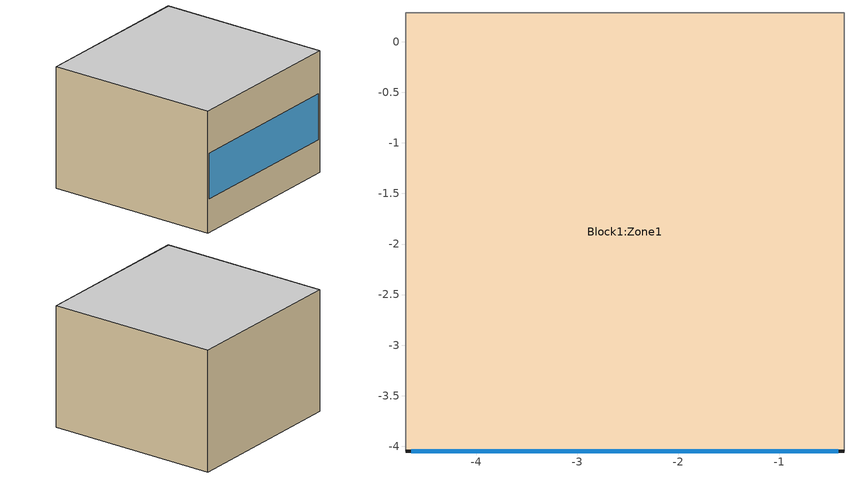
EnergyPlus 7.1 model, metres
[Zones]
Block1:Zone1
 floor adiabatic (Internal Floor): -0.36,-4.05 -4.7,-4.05 -4.7,0.29 -0.36,0.29 z0
 wall outside (Exterior Wall): -4.7,-4.05 -0.36,-4.05 z0:3.05
 wall adiabatic (Internal Wall): -0.36,-4.05 -0.36,0.29 -4.7,0.29 -4.7,-4.05 z0:3.05
 window (Window): -4.64,-4.05 -0.42,-4.05 z0.84:1.99
 ceiling adiabatic (Internal Ceiling): -4.7,-4.05 -0.36,-4.05 -0.36,0.29 -4.7,0.29 z3.05
[Building]
M51-Q25: North Axis {deg}=0; Terrain=Suburbs; Loads Convergence Tolerance Value=0.04; Temperature Convergence Tolerance Value {deltaC}=0.4; Solar Distribution=FullInteriorAndExterior; Maximum Number of Warmup Days=50; Minimum Number of Warmup Days=6
[SizingPeriod:WeatherFileConditionType] Day of Week for Start Day=Monday; Use Weather File Daylight Saving Period=Yes; Use Weather File Rain and Snow Indicators=Yes
Name | Period Selection
Summer Extreme Weather File | SummerExtreme
Winter Extreme Weather File | WinterExtreme
[Site:GroundTemperature:BuildingSurface]
20.03, 20.03, 20.13, 20.3, 20.43, 20.52, 20.62, 20.77, 20.78, 20.55, 20.44, 20.2
[Material]
Name | Roughness | Thickness {m} | Conductivity {W/m-K} | Density {kg/m3} | Specific Heat {J/kg-K} | Thermal Absorptance | Solar Absorptance | Visible Absorptance
Fabral  L15 Liner Wall Panel (24 Gauge) | Rough | 0.00056 | 0.1442 | 7824 | 0.500001 | 0.9 | 0.7 | 0.7
1/2 inch fiberboard sheathing | Rough | 0.0127 | 0.07 | 400 | 1.3 | 0.9 | 0.6 | 0.6
R17 Energy Shield Contiguous Wall Insulation | MediumRough | 0.0721106 | 0.0240814 | 45.0006 | 1470 | 0.9 | 0.6 | 0.6
5/8 Gypsam | Rough | 0.0159 | 0.16 | 800 | 1.09 | 0.9 | 0.4 | 0.4
Ceiling Tiles | Rough | 0.0008 | 0.056 | 380 | 1000 | 0.9 | 0.5 | 0.5
Flooring Tiles | Rough | 0.0100076 | 0.14 | 650 | 1200 | 0.9 | 0.78 | 0.78
BioPCM | Smooth | 0.0034 | 0.2 | 860 | 1620 | 0.99999 | 1 | 1
[WindowMaterial:SimpleGlazingSystem]
NonRes Fixed Assembly Window: U-Factor {W/m2-K}=3; Solar Heat Gain Coefficient=0.4
[MaterialProperty:PhaseChange]
BioPCM: Temperature Coefficient for Thermal Conductivity {W/m-K2}=0; Temperature 1 {C}=-20; Enthalpy 1 {J/kg}=0.1; Temperature 2 {C}=0; Enthalpy 2 {J/kg}=8; Temperature 3 {C}=10; Enthalpy 3 {J/kg}=19290; Temperature 4 {C}=15; Enthalpy 4 {J/kg}=27240; Temperature 5 {C}=20; Enthalpy 5 {J/kg}=36990; Temperature 6 {C}=23; Enthalpy 6 {J/kg}=42867; Temperature 7 {C}=24; Enthalpy 7 {J/kg}=56221; Temperature 8 {C}=24.5; Enthalpy 8 {J/kg}=83245; Temperature 9 {C}=25; Enthalpy 9 {J/kg}=133649; Temperature 10 {C}=25.5; Enthalpy 10 {J/kg}=201879; Temperature 11 {C}=26; Enthalpy 11 {J/kg}=236860; Temperature 12 {C}=28; Enthalpy 12 {J/kg}=247994; Temperature 13 {C}=32; Enthalpy 13 {J/kg}=254449; Temperature 14 {C}=35; Enthalpy 14 {J/kg}=257761; Temperature 15 {C}=45; Enthalpy 15 {J/kg}=266724; Temperature 16 {C}=100; Enthalpy 16 {J/kg}=322285
[Construction]
Exterior Wall: Fabral  L15 Liner Wall Panel (24 Gauge), 1/2 inch fiberboard sheathing, R17 Energy Shield Contiguous Wall Insulation, BioPCM, 5/8 Gypsam
Internal Floor: Flooring Tiles
Internal Ceiling: Ceiling Tiles
Internal Wall: 5/8 Gypsam
Window: NonRes Fixed Assembly Window
[HeatBalanceSettings:ConductionFiniteDifference]
Difference Scheme=FullyImplicitFirstOrder; Space Discretization Constant=3; Relaxation Factor=1; Inside Face Surface Temperature Convergence Criteria=0.002
[Zone]
Block1:Zone1: Type=1; Multiplier=1; Ceiling Height {m}=autocalculate; Volume {m3}=autocalculate
[People]
People Block1:Zone1: Zone or ZoneList=Block1:Zone1; Number of People Schedule=People; Number of People Calculation Method=Area/Person; Zone Floor Area per Person {m2/person}=18.58; Fraction Radiant=0.3; Sensible Heat Fraction=autocalculate; Activity Level Schedule=Activity Schedule; Carbon Dioxide Generation Rate {m3/s-W}=3.82E-8; Enable ASHRAE 55 Comfort Warnings=No; Mean Radiant Temperature Calculation Type=ZoneAveraged; Work Efficiency Schedule=Work efficiency; Clothing Insulation Schedule=Clothing Schedule; Air Velocity Schedule=AirVelocitySchedule; Thermal Comfort Model 1 Type=Fanger; Thermal Comfort Model 2 Type=AdaptiveASH55; Thermal Comfort Model 3 Type=AdaptiveCEN15251
[Lights]
Perimeter_bot_ZN_4_Lights: Zone or ZoneList=Block1:Zone1; Schedule=Lighting Sched; Design Level Calculation Method=Watts/Area; Watts per Zone Floor Area {W/m2}=10.5; Return Air Fraction=0; Fraction Radiant=0.42; Fraction Visible=0.18; Fraction Replaceable=0; Return Air Fraction Calculated from Plenum Temperature=No
[ElectricEquipment]
Equipment gain: Zone or ZoneList=Block1:Zone1; Schedule=Office Equip Sched; Design Level Calculation Method=Watts/Area; Watts per Zone Floor Area {W/m2}=11.77; Fraction Radiant=0.2; Fraction Lost=0
[ZoneInfiltration:DesignFlowRate]
Design Infiltration: Zone or ZoneList=Block1:Zone1; Schedule=On; Design Flow Rate Calculation Method=Flow/zone; Design Flow Rate {m3/s}=0.048506; Constant Term Coefficient=1; Temperature Term Coefficient=0; Velocity Term Coefficient=0; Velocity Squared Term Coefficient=0
[DesignSpecification:OutdoorAir]
SZ DSOA West Zone: Outdoor Air Method=flow/person; Outdoor Air Flow per Person {m3/s-person}=0.00944; Outdoor Air Flow per Zone Floor Area {m3/s-m2}=0; Outdoor Air Flow per Zone {m3/s}=0
[Sizing:Zone]
Block1:Zone1: Zone Cooling Design Supply Air Temperature {C}=13; Zone Heating Design Supply Air Temperature {C}=50; Zone Cooling Design Supply Air Humidity Ratio {kgWater/kgDryAir}=0.008; Zone Heating Design Supply Air Humidity Ratio {kgWater/kgDryAir}=0.008; Design Specification Outdoor Air Object=SZ DSOA West Zone; Cooling Design Air Flow Method=DesignDay; Cooling Design Air Flow Rate {m3/s}=0; Heating Design Air Flow Method=DesignDay; Heating Design Air Flow Rate {m3/s}=0
[ZoneControl:Thermostat]
Zone 1 Thermostat: Zone or ZoneList=Block1:Zone1; Control Type Schedule=Zone Control Type Sched; Control 1=Heating Setpoint with SB; Control 2=Cooling Setpoint with SB; Control 3=DualSetpoint
[ZoneControl:Thermostat:ThermalComfort]
Zone 2 Comfort Control: Zone or ZoneList=Block1:Zone1; Averaging Method=PeopleAverage; Minimum Dry-Bulb Temperature Setpoint {C}=12.8; Maximum Dry-Bulb Temperature Setpoint {C}=40; Thermal Comfort Control Type Schedule=Zone Comfort Control Type Sched; Thermal Comfort Control 1=Dual Comfort Setpoint
[ThermostatSetpoint:SingleHeating]
Heating Setpoint with SB: Setpoint Temperature Schedule=Heating Setpoints
[ThermostatSetpoint:SingleCooling]
Cooling Setpoint with SB: Setpoint Temperature Schedule=Cooling Setpoints
[ThermostatSetpoint:DualSetpoint]
DualSetpoint: Heating Setpoint Temperature Schedule=Heating Setpoints; Cooling Setpoint Temperature Schedule=Cooling Setpoints
[ThermostatSetpoint:ThermalComfort:Fanger:DualSetpoint]
Dual Comfort Setpoint: Fanger Thermal Comfort Heating Schedule=Heating PMV Setpoints; Fanger Thermal Comfort Cooling Schedule=Cooling PMV Setpoints
[ZoneHVAC:IdealLoadsAirSystem]
Zone1Air: Maximum Heating Supply Air Temperature {C}=50; Minimum Cooling Supply Air Temperature {C}=13; Maximum Heating Supply Air Humidity Ratio {kgWater/kgDryAir}=0.009; Minimum Cooling Supply Air Humidity Ratio {kgWater/kgDryAir}=0.009; Heating Limit=LimitFlowRate; Maximum Heating Air Flow Rate {m3/s}=autosize; Cooling Limit=LimitFlowRate; Maximum Cooling Air Flow Rate {m3/s}=autosize; Heating Availability Schedule=HeatingAvailSched; Cooling Availability Schedule=CoolingAvailSched; Dehumidification Control Type=ConstantSupplyHumidityRatio; Humidification Control Type=ConstantSupplyHumidityRatio
[Zone equipment]
Block1:Zone1: Zone1Air
[ComponentCost:LineItem]
BioPCM M51 Retail Cost: Type=Cost; Line Item Type=Construction; Item=Exterior Wall; Cost per Area {$/m2}=40.51
[Schedule:Compact]
HeatingAvailSched; CoolingAvailSched; On: Through: 12/31, For: AllDays, Until: 24:00, 1
People: Through: 31 Dec, For: Weekdays SummerDesignDay, Until: 07:00, 0, Until: 08:00, 0.25, Until: 09:00, 0.5, Until: 12:00, 1, Until: 14:00, 0.75, Until: 17:00, 1, Until: 18:00, 0.5, Until: 19:00, 0.25, Until: 24:00, 0, For: Weekends, Until: 24:00, 0, For: Holidays, Until: 24:00, 0, For: WinterDesignDay AllOtherDays, Until: 24:00, 0
Activity Schedule: Through: 12/31, For: AllDays, Until: 24:00, 110.7
Clothing Schedule: Through: 4/1, For: AllDays, Until: 24:00, 1, Through: 9/30, For: AllDays, Until: 24:00, .5, Through: 12/31, For: AllDays, Until: 24:00, 1
Work efficiency: Through: 12/31, For: AllDays, Until: 24:00, 0
AirVelocitySchedule: Through: 12/31, For: AllDays, Until: 24:00, .137
Lighting Sched: Through: 12/31, For: Weekdays, Until: 05:00, 0.05, Until: 07:00, 0.1, Until: 08:00, 0.3, Until: 17:00, 0.9, Until: 18:00, 0.7, Until: 20:00, 0.5, Until: 22:00, 0.3, Until: 23:00, 0.1, Until: 24:00, 0.05, For: Saturday, Until: 06:00, 0.05, Until: 08:00, 0.1, Until: 14:00, 0.5, Until: 17:00, 0.15, Until: 24:00, 0.05, For: SummerDesignDay, Until: 24:00, 1, For: WinterDesignDay, Until: 24:00, 0, For: AllOtherDays, Until: 24:00, 0.05
Office Equip Sched: Through: 12/31, For: Weekdays, Until: 08:00, 0.4, Until: 12:00, 0.9, Until: 13:00, 0.8, Until: 17:00, 0.9, Until: 18:00, 0.8, Until: 20:00, 0.6, Until: 22:00, 0.5, Until: 24:00, 0.4, For: Saturday, Until: 06:00, 0.3, Until: 08:00, 0.4, Until: 14:00, 0.5, Until: 17:00, 0.35, Until: 24:00, 0.3, For: SummerDesignDay, Until: 24:00, 1, For: WinterDesignDay, Until: 24:00, 0, For: AllOtherDays, Until: 24:00, 0.3
Zone Comfort Control Type Sched: Through: 12/31, For: AllDays, Until: 24:00, 4
Heating PMV Setpoints: Through: 12/31, For: AllDays, Until:  7:00, -1, Until: 17:00, -0.3, Until: 24:00, -1
Cooling PMV Setpoints: Through: 12/31, For: AllDays, Until:  7:00, 1, Until: 17:00, 0.3, Until: 24:00, 1
Cooling Setpoints: Through: 12/31, For: SummerDesignDay, Until: 8:00, 27, Until: 18:00, 24, Until: 24:00, 27, For: WinterDesignDay, Until: 24:00, 27, For: AllOtherDays, Until: 8:00, 27, Until: 18:00, 23, Until: 24:00, 27
Heating Setpoints: Through: 12/31, For: SummerDesignDay, Until: 24:00, 17, For: WinterDesignDay, Until: 8:00, 20, Until: 18:00, 20, Until: 24:00, 17, For: AllOtherDays, Until: 8:00, 17, Until: 18:00, 20, Until: 24:00, 17
Zone Control Type Sched: Through: 12/31, For: SummerDesignDay, Until: 24:00, 2, For: WinterDesignDay, Until: 24:00, 1, For: AllOtherDays, Until: 24:00, 4
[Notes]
Not limited
